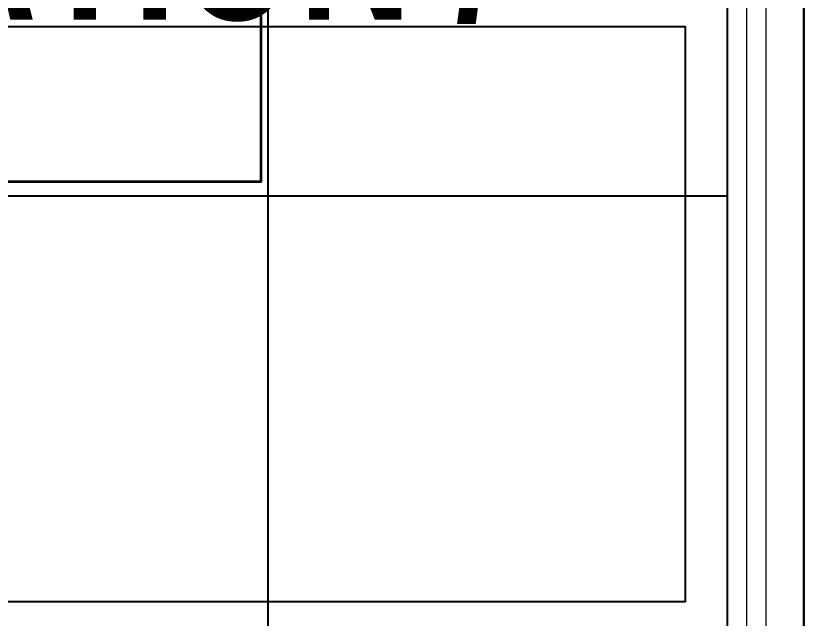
# Model space of a CAD drawing. Extents: x -12260 to 57327, y -29287 to 19916.
# Drawn here: x 41846 to 42876, y -7591 to -6805 of the extents above; entities that cross this region are included whole.
import ezdxf
from ezdxf.enums import TextEntityAlignment as Align

# ---------------------------------------------------------------- set-up
doc = ezdxf.new("R2010")
doc.units = 0
doc.header["$LTSCALE"] = 0.25
doc.linetypes.add('DASHDOT', pattern=[25.4, 12.7, -6.35, 0, -6.35])
for name, color, linetype, lineweight in [('01-First Floor$0$72_EGR_BASE_TEXT', 252, 'Continuous', 5), ('01-First Floor$0$Aluminum', 251, 'Continuous', 5), ('01-First Floor$0$LOADING', 253, 'Continuous', 5), ('01-First Floor$0$Walls', 251, 'Continuous', 5), ('E-LITE-CIRC-NUMB', 6, 'Continuous', 25), ('E-LITE-CLNG', 150, 'Continuous', 35), ('E-LITE-CLNG-CNDT', 6, 'DASHDOT', 35), ('E-LITE-CTRL', 6, 'Continuous', 25), ('E-LITE-IDEN', 6, 'Continuous', 25)]:
    doc.layers.add(name, color=color, linetype=linetype, lineweight=lineweight)
doc.layers.add('01-First Floor$0$FALSE CEILING', color=251, linetype='Continuous')
doc.styles.add('01-First Floor$0$X3G_ENTITY_9EC9', font='swisscl.ttf', dxfattribs={"height": 0.2})
doc.styles.add('DC_SIMPLEX', font='SIMPLEX.shx', dxfattribs={"width": 0.7})

# ---------------------------------------------------------------- blocks, each defined once
blk = doc.blocks.new('01-First Floor$0$A$C37be4daf')
at = {"layer": '01-First Floor$0$Aluminum'}
for p, q in [((1416, 598.2), (216, 598.2)), ((241, 498.2), (241, 598.2)), ((291, 548.2), (291, 598.2)), ((1341, 548.2), (1341, 598.2)), ((1391, 498.2), (1391, 598.2)), ((291, 573.2), (1341, 573.2)), ((1391, 548.2), (241, 548.2)), ((1416, 498.2), (216, 498.2))]:
    blk.add_line(p, q, dxfattribs=at)
at = {"layer": '01-First Floor$0$Walls'}
for p, q in [((216, 498.2), (216, 598.2)), ((1416, 498.2), (1416, 598.2))]:
    blk.add_line(p, q, dxfattribs=at)
blk = doc.blocks.new('01-First Floor')
at = {"layer": '01-First Floor$0$FALSE CEILING', "linetype": 'Continuous'}
for p, q in [((42176, -9440), (42176, -6200)), ((38576, -7040), (42776, -7040))]:
    blk.add_line(p, q, dxfattribs=at)
at = {"layer": '01-First Floor$0$FALSE CEILING'}
for points in [[(42876, -2710), (44676, -2710), (44675.1, -12835.7), (42875.1, -12835.7)], [(38576, -9440), (42776, -9440), (42776, -6200), (38576, -6200)]]:
    blk.add_lwpolyline(points, close=True, dxfattribs=at)
at = {"layer": '01-First Floor$0$FALSE CEILING', "elevation": 0}
blk.add_lwpolyline([(41221.1, -6819.4), (41221.1, -7569.4), (42721.1, -7569.4), (42721.1, -6819.4)], close=True, dxfattribs=at)
at = {"layer": '01-First Floor$0$LOADING', "elevation": 0}
blk.add_lwpolyline([(41221.1, -6819.4), (41221.1, -7569.4), (42721.1, -7569.4), (42721.1, -6819.4)], close=True, dxfattribs=at)
at = {"layer": '01-First Floor$0$Walls'}
for p, q in [((42876, -5460), (42876, -8320)), ((42776, -6200), (42776, -8320))]:
    blk.add_line(p, q, dxfattribs=at)
at = {"rotation": 90}
blk.add_blockref('01-First Floor$0$A$C37be4daf', (43374.2, -8076), dxfattribs=at)
at = {"layer": '01-First Floor$0$72_EGR_BASE_TEXT', "insert": (40530.2, -6610), "char_height": 200, "width": 4223.97, "attachment_point": 2, "style": '01-First Floor$0$X3G_ENTITY_9EC9'}
blk.add_mtext('{\\fSwis721 LtCn BT|b1|i0|c0|p34;EAR, NOSE, THROAT CONSULTATION / EXAMINATION ROOM}', dxfattribs=at)
blk = doc.blocks.new('*U16')
blk.add_lwpolyline([(-300, 300), (-300, -300), (300, -300), (300, 300)], close=True)
blk.add_circle((0, 0), 45)
at = {"layer": 'E-LITE-CIRC-NUMB', "style": 'DC_SIMPLEX', "width": 0.7, "flags": 8}
blk.add_attdef('CIRCUIT', text='', height=200, rotation=0, dxfattribs=at).set_placement((-473.9, 300), align=Align.RIGHT)
at = {"layer": 'E-LITE-CTRL', "style": 'DC_SIMPLEX', "width": 0.7, "flags": 8}
blk.add_attdef('CONTROL', (1118.9, -935), '', height=200, rotation=360, dxfattribs=at)
at = {"layer": 'E-LITE-IDEN', "style": 'DC_SIMPLEX', "width": 0.7, "flags": 8}
blk.add_attdef('TYPE', (460.4, 457.6), '', height=200, rotation=360, dxfattribs=at)

msp = doc.modelspace()

# ---------------------------------------------------------------- block references
at = {"layer": 'E-LITE-CLNG'}
ref = msp.add_blockref('*U16', (41866.2, -6721.9, -0.1), dxfattribs=dict(at, xscale=-1))
ref.add_attrib('TYPE', 'LD1', (42259.7, -6417.4, -0.1), dxfattribs={"layer": 'E-LITE-IDEN', "height": 200, "rotation": 0, "style": 'DC_SIMPLEX', "width": 0.7, "flags": 8})
at = {"layer": 'E-LITE-CLNG-CNDT'}
msp.add_blockref('01-First Floor', (0, 0), dxfattribs=at)

doc.saveas('drawing.dxf')
